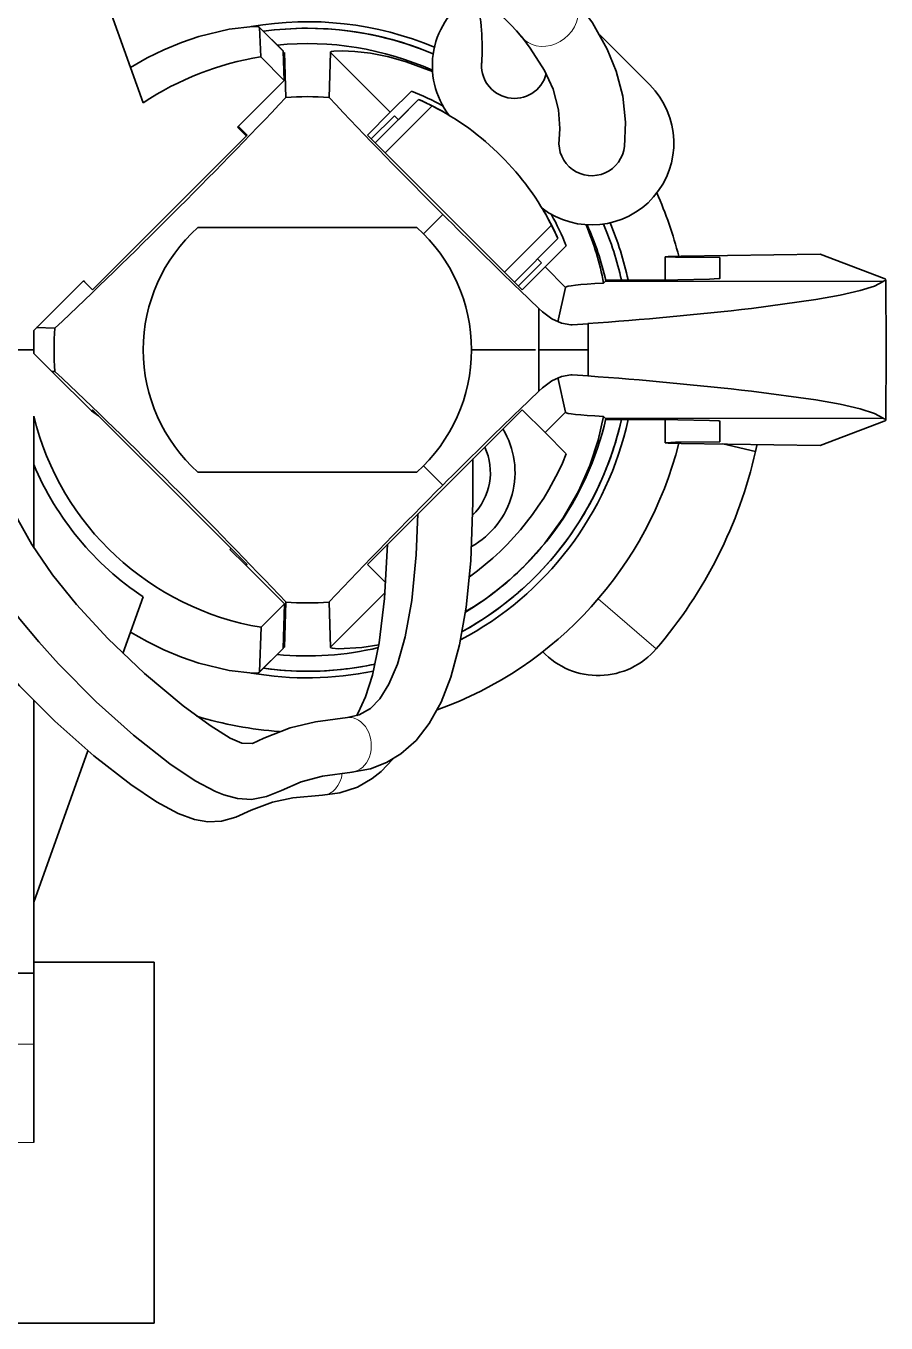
# Model space of a CAD drawing. Extents: x 370 to 946, y 143 to 764.
# Drawn here: x 593.74 to 609.46, y 402.13 to 425.85 of the extents above; entities that cross this region are included whole.
import ezdxf

# ---------------------------------------------------------------- set-up
doc = ezdxf.new("R2010")
doc.units = 0

msp = doc.modelspace()

# ---------------------------------------------------------------- linework, layer by layer
at = {"color": 7, "lineweight": 35, "ltscale": 0.062847}
msp.add_line((595.032, 426.816), (595.88, 424.45), dxfattribs=at)
at = {"color": 7, "lineweight": 35, "ltscale": 0.000148099}
for p, q in [((598.008, 425.823), (598.005, 425.829)), ((598.008, 414.04), (598.005, 414.035))]:
    msp.add_line(p, q, dxfattribs=at)
at = {"color": 7, "lineweight": 35, "ltscale": 0.015244}
for p, q in [((598.437, 425.397), (598.005, 425.829)), ((598.437, 414.466), (598.005, 414.035))]:
    msp.add_line(p, q, dxfattribs=at)
at = {"color": 7, "lineweight": 35, "ltscale": 0.013402}
msp.add_line((598.008, 425.823), (598.027, 425.288), dxfattribs=at)
at = {"color": 7, "lineweight": 13, "ltscale": 0.015249}
for p, q in [((598.439, 425.392), (598.008, 425.823)), ((598.439, 414.471), (598.008, 414.04))]:
    msp.add_line(p, q, dxfattribs=at)
at = {"color": 7, "lineweight": 35, "ltscale": 0.032319}
msp.add_line((605.139, 424.776), (604.225, 425.69), dxfattribs=at)
at = {"color": 7, "lineweight": 35, "ltscale": 0.000152857}
for p, q in [((598.437, 425.397), (598.439, 425.392)), ((598.437, 414.466), (598.439, 414.471))]:
    msp.add_line(p, q, dxfattribs=at)
at = {"color": 7, "lineweight": 35, "ltscale": 0.013325}
msp.add_line((598.455, 424.859), (598.439, 425.392), dxfattribs=at)
at = {"color": 7, "lineweight": 13, "ltscale": 0.000706179}
for p, q in [((598.44, 425.351), (598.46, 425.371)), ((598.44, 414.513), (598.46, 414.493))]:
    msp.add_line(p, q, dxfattribs=at)
at = {"color": 7, "lineweight": 35, "ltscale": 0.020659}
for p, q in [((598.485, 424.545), (598.46, 425.371)), ((599.276, 424.545), (599.3, 425.371)), ((598.485, 415.319), (598.46, 414.493)), ((599.276, 415.319), (599.3, 414.493))]:
    msp.add_line(p, q, dxfattribs=at)
at = {"color": 7, "lineweight": 13, "ltscale": 0.038728}
msp.add_line((600.396, 424.275), (599.3, 425.371), dxfattribs=at)
at = {"color": 7, "lineweight": 35, "ltscale": 0.015146}
msp.add_line((598.455, 424.859), (598.027, 425.288), dxfattribs=at)
at = {"color": 7, "lineweight": 35, "ltscale": 0.030195}
msp.add_line((597.601, 424.005), (598.455, 424.859), dxfattribs=at)
at = {"color": 7, "lineweight": 35, "ltscale": 0.013714}
for p, q in [((600.783, 424.663), (600.396, 424.275)), ((603.612, 421.835), (603.224, 421.447)), ((603.612, 418.028), (603.224, 418.416))]:
    msp.add_line(p, q, dxfattribs=at)
at = {"color": 7, "lineweight": 35, "ltscale": 0.028083}
for p, q in [((600.914, 424.51), (600.119, 423.716)), ((603.459, 421.965), (602.665, 421.171))]:
    msp.add_line(p, q, dxfattribs=at)
at = {"color": 7, "lineweight": 35, "ltscale": 0.013082}
for p, q in [((600.914, 424.51), (600.544, 424.14)), ((600.544, 424.14), (600.914, 424.51))]:
    msp.add_line(p, q, dxfattribs=at)
at = {"color": 7, "lineweight": 35, "ltscale": 0.014769}
for p, q in [((600.396, 424.275), (599.978, 423.858)), ((603.224, 421.447), (602.806, 421.029)), ((603.224, 418.416), (602.806, 418.834))]:
    msp.add_line(p, q, dxfattribs=at)
at = {"color": 7, "lineweight": 35, "ltscale": 0.015}
for p, q in [((600.049, 423.787), (600.473, 424.211)), ((602.736, 421.1), (603.16, 421.524))]:
    msp.add_line(p, q, dxfattribs=at)
at = {"color": 7, "lineweight": 35, "ltscale": 0.030364}
for p, q in [((601.16, 424.393), (600.301, 423.534)), ((603.342, 422.211), (602.483, 421.353))]:
    msp.add_line(p, q, dxfattribs=at)
at = {"color": 7, "lineweight": 35, "ltscale": 0.0025}
for p, q in [((600.473, 424.211), (600.544, 424.14)), ((603.16, 421.524), (603.089, 421.595))]:
    msp.add_line(p, q, dxfattribs=at)
at = {"color": 7, "lineweight": 35, "ltscale": 0.005815}
for p, q in [((597.766, 423.841), (597.601, 424.005)), ((597.618, 424.022), (597.783, 423.858)), ((594.79, 421.194), (594.954, 421.029))]:
    msp.add_line(p, q, dxfattribs=at)
at = {"color": 7, "lineweight": 35, "ltscale": 0.05}
for p, q in [((596.369, 422.443), (597.783, 423.858)), ((601.392, 422.443), (599.978, 423.858)), ((596.369, 417.42), (597.783, 416.006)), ((601.392, 417.42), (599.978, 416.006))]:
    msp.add_line(p, q, dxfattribs=at)
at = {"color": 7, "lineweight": 35, "ltscale": 0.050001}
for p, q in [((596.369, 422.443), (594.954, 421.029)), ((601.392, 422.443), (602.806, 421.029)), ((596.369, 417.42), (594.954, 418.834)), ((601.392, 417.42), (602.806, 418.834))]:
    msp.add_line(p, q, dxfattribs=at)
at = {"color": 7, "lineweight": 35, "ltscale": 0.012497}
msp.add_line((601.002, 422.053), (601.355, 422.407), dxfattribs=at)
at = {"color": 7, "lineweight": 35, "ltscale": 0.073972}
for p, q in [((599.839, 422.168), (596.88, 422.168)), ((599.839, 417.696), (596.88, 417.696)), ((600.88, 417.696), (597.921, 417.696))]:
    msp.add_line(p, q, dxfattribs=at)
at = {"color": 7, "lineweight": 35, "ltscale": 0.026028}
msp.add_line((600.88, 422.168), (599.839, 422.168), dxfattribs=at)
at = {"color": 7, "lineweight": 35, "ltscale": 0.010518}
for p, q in [((605.421, 421.212), (605.421, 421.632)), ((605.421, 418.652), (605.421, 418.231))]:
    msp.add_line(p, q, dxfattribs=at)
at = {"color": 7, "lineweight": 35, "ltscale": 0.063426}
for p, q in [((605.714, 421.643), (608.251, 421.682)), ((605.714, 418.22), (608.251, 418.182))]:
    msp.add_line(p, q, dxfattribs=at)
at = {"color": 7, "lineweight": 35, "ltscale": 0.009487}
for p, q in [((606.421, 421.617), (606.421, 421.238)), ((606.421, 418.246), (606.421, 418.626))]:
    msp.add_line(p, q, dxfattribs=at)
at = {"color": 7, "lineweight": 35, "ltscale": 0.031295}
for p, q in [((609.421, 421.238), (608.251, 421.682)), ((609.421, 418.626), (608.251, 418.182))]:
    msp.add_line(p, q, dxfattribs=at)
at = {"color": 7, "lineweight": 13, "ltscale": 0.013209}
for p, q in [((603.224, 421.447), (603.598, 421.073)), ((603.224, 418.416), (603.598, 418.79))]:
    msp.add_line(p, q, dxfattribs=at)
at = {"color": 7, "lineweight": 35, "ltscale": 0.029591}
msp.add_line((593.953, 420.357), (594.79, 421.194), dxfattribs=at)
at = {"color": 7, "lineweight": 35, "ltscale": 0.00074772}
msp.add_line((594.79, 421.194), (594.811, 421.173), dxfattribs=at)
at = {"color": 7, "lineweight": 35, "ltscale": 0.001096}
for p, q in [((604.323, 421.183), (604.292, 421.151)), ((604.323, 418.681), (604.292, 418.712))]:
    msp.add_line(p, q, dxfattribs=at)
at = {"color": 7, "lineweight": 35, "ltscale": 0.000172269}
for p, q in [((604.323, 421.183), (604.329, 421.186)), ((604.323, 418.681), (604.329, 418.677))]:
    msp.add_line(p, q, dxfattribs=at)
at = {"color": 7, "lineweight": 13, "ltscale": 0.127037}
for p, q in [((604.323, 421.183), (609.404, 421.183)), ((604.323, 418.681), (609.404, 418.681))]:
    msp.add_line(p, q, dxfattribs=at)
at = {"color": 7, "lineweight": 35, "ltscale": 0.000226309}
for p, q in [((604.337, 421.189), (604.329, 421.186)), ((604.337, 418.674), (604.329, 418.677))]:
    msp.add_line(p, q, dxfattribs=at)
at = {"color": 7, "lineweight": 13, "ltscale": 0.127051}
for p, q in [((604.329, 421.186), (609.411, 421.186)), ((604.329, 418.677), (609.411, 418.677))]:
    msp.add_line(p, q, dxfattribs=at)
at = {"color": 7, "lineweight": 35, "ltscale": 0.000491219}
for p, q in [((604.343, 421.208), (604.337, 421.189)), ((604.343, 418.655), (604.337, 418.674))]:
    msp.add_line(p, q, dxfattribs=at)
at = {"color": 7, "lineweight": 35, "ltscale": 0.001276}
for p, q in [((604.343, 421.208), (604.394, 421.208)), ((604.394, 418.656), (604.343, 418.655))]:
    msp.add_line(p, q, dxfattribs=at)
at = {"color": 7, "lineweight": 35, "ltscale": 0.000183974}
for p, q in [((609.411, 421.186), (609.404, 421.183)), ((609.411, 418.677), (609.404, 418.681))]:
    msp.add_line(p, q, dxfattribs=at)
at = {"color": 7, "lineweight": 35, "ltscale": 0.032057}
for p in [(609.452, 421.214), (609.452, 418.649)]:
    msp.add_line(p, (609.456, 419.932), dxfattribs=at)
at = {"color": 7, "lineweight": 35, "ltscale": 0.012027}
for p, q in [((603.11, 420.689), (602.762, 421.022)), ((603.11, 419.174), (602.762, 418.842))]:
    msp.add_line(p, q, dxfattribs=at)
at = {"color": 7, "lineweight": 35, "ltscale": 0.016171}
for p, q in [((603.459, 420.441), (603.598, 421.073)), ((603.459, 419.422), (603.598, 418.79))]:
    msp.add_line(p, q, dxfattribs=at)
at = {"color": 7, "lineweight": 35, "ltscale": 0.00232}
for p, q in [((603.177, 420.625), (603.11, 420.689)), ((603.177, 419.238), (603.11, 419.174))]:
    msp.add_line(p, q, dxfattribs=at)
at = {"color": 7, "lineweight": 35, "ltscale": 0.01894}
for q in [(603.11, 420.689), (603.11, 419.174)]:
    msp.add_line((603.11, 419.932), q, dxfattribs=at)
at = {"color": 7, "lineweight": 13, "ltscale": 0.001436}
for p, q in [((603.665, 420.389), (603.722, 420.389)), ((603.665, 419.474), (603.722, 419.474))]:
    msp.add_line(p, q, dxfattribs=at)
at = {"color": 7, "lineweight": 35, "ltscale": 0.000693102}
for p, q in [((603.695, 420.388), (603.722, 420.389)), ((603.695, 419.475), (603.722, 419.474))]:
    msp.add_line(p, q, dxfattribs=at)
at = {"color": 7, "lineweight": 35, "ltscale": 0.007178}
for p, q in [((603.722, 420.389), (604.009, 420.409)), ((603.722, 419.474), (604.009, 419.454))]:
    msp.add_line(p, q, dxfattribs=at)
at = {"color": 7, "lineweight": 35, "ltscale": 0.011935}
for p in [(604.009, 420.409), (604.009, 419.454)]:
    msp.add_line(p, (604.009, 419.932), dxfattribs=at)
at = {"color": 7, "lineweight": 35, "ltscale": 0.002566}
msp.add_line((593.953, 420.357), (593.88, 420.284), dxfattribs=at)
at = {"color": 7, "lineweight": 35, "ltscale": 0.008811}
msp.add_line((593.88, 419.932), (593.88, 420.284), dxfattribs=at)
at = {"color": 7, "lineweight": 35, "ltscale": 0.008361}
msp.add_line((594.267, 420.327), (593.933, 420.337), dxfattribs=at)
at = {"color": 7, "lineweight": 35, "ltscale": 0.017674}
msp.add_line((593.173, 419.932), (593.88, 419.932), dxfattribs=at)
at = {"color": 7, "lineweight": 35, "ltscale": 0.001648}
msp.add_line((593.88, 419.932), (593.88, 419.866), dxfattribs=at)
at = {"color": 7, "lineweight": 35, "ltscale": 0.029243}
msp.add_line((601.88, 419.932), (603.05, 419.932), dxfattribs=at)
at = {"color": 7, "lineweight": 35, "ltscale": 0.000132751}
msp.add_line((603.117, 419.932), (603.111, 419.932), dxfattribs=at)
at = {"color": 7, "lineweight": 35, "ltscale": 0.022311}
msp.add_line((604.009, 419.932), (603.117, 419.932), dxfattribs=at)
at = {"color": 7, "lineweight": 35, "ltscale": 0.012407}
msp.add_line((593.88, 419.866), (594.231, 419.515), dxfattribs=at)
at = {"color": 7, "lineweight": 35, "ltscale": 0.0014}
msp.add_line((594.267, 419.536), (594.211, 419.535), dxfattribs=at)
at = {"color": 7, "lineweight": 35, "ltscale": 0.024816}
msp.add_line((594.231, 419.515), (594.933, 418.813), dxfattribs=at)
at = {"color": 7, "lineweight": 35, "ltscale": 0.060104}
msp.add_line((593.88, 418.717), (593.88, 416.313), dxfattribs=at)
at = {"color": 7, "lineweight": 35, "ltscale": 0.000750416}
for p, q in [((594.933, 418.813), (594.954, 418.834)), ((597.762, 415.984), (597.783, 416.006))]:
    msp.add_line(p, q, dxfattribs=at)
at = {"color": 7, "lineweight": 35, "ltscale": 0.000316137}
msp.add_line((594.942, 418.822), (594.933, 418.813), dxfattribs=at)
at = {"color": 7, "lineweight": 35, "ltscale": 0.003939}
msp.add_line((594.933, 418.813), (595.064, 418.725), dxfattribs=at)
at = {"color": 7, "lineweight": 35, "ltscale": 0.015378}
msp.add_line((607.072, 418.072), (606.472, 418.209), dxfattribs=at)
at = {"color": 7, "lineweight": 35, "ltscale": 0.002766}
msp.add_line((607.072, 418.072), (607.096, 418.181), dxfattribs=at)
at = {"color": 7, "lineweight": 13, "ltscale": 0.000498122}
msp.add_line((607.096, 418.181), (607.1, 418.2), dxfattribs=at)
at = {"color": 7, "lineweight": 35, "ltscale": 0.000475529}
msp.add_line((607.096, 418.181), (607.1, 418.199), dxfattribs=at)
at = {"color": 7, "lineweight": 35, "ltscale": 0.0125}
msp.add_line((601.002, 417.81), (601.355, 417.457), dxfattribs=at)
at = {"color": 7, "lineweight": 13, "ltscale": 0.000750956}
msp.add_line((597.486, 416.303), (597.464, 416.282), dxfattribs=at)
at = {"color": 7, "lineweight": 35, "ltscale": 0.010006}
msp.add_line((597.464, 416.282), (597.747, 415.999), dxfattribs=at)
at = {"color": 7, "lineweight": 35, "ltscale": 0.000750956}
msp.add_line((597.768, 416.02), (597.747, 415.999), dxfattribs=at)
at = {"color": 7, "lineweight": 35, "ltscale": 0.025315}
msp.add_line((597.747, 415.999), (598.463, 415.283), dxfattribs=at)
at = {"color": 7, "lineweight": 35, "ltscale": 0.01189}
msp.add_line((600.314, 415.669), (599.978, 416.006), dxfattribs=at)
at = {"color": 7, "lineweight": 35, "ltscale": 0.027484}
msp.add_line((595.51, 414.379), (595.88, 415.413), dxfattribs=at)
at = {"color": 7, "lineweight": 13, "ltscale": 0.035403}
msp.add_line((600.302, 415.494), (599.3, 414.493), dxfattribs=at)
at = {"color": 7, "lineweight": 35, "ltscale": 0.015084}
msp.add_line((598.463, 415.283), (598.037, 414.856), dxfattribs=at)
at = {"color": 7, "lineweight": 35, "ltscale": 0.020289}
msp.add_line((598.463, 415.283), (598.439, 414.471), dxfattribs=at)
at = {"color": 7, "lineweight": 13, "ltscale": 0.035}
msp.add_line((604.194, 415.375), (605.257, 414.463), dxfattribs=at)
at = {"color": 7, "lineweight": 35, "ltscale": 0.020411}
msp.add_line((598.008, 414.04), (598.037, 414.856), dxfattribs=at)
at = {"color": 7, "lineweight": 35, "ltscale": 0.000156951}
msp.add_line((598.46, 414.493), (598.458, 414.487), dxfattribs=at)
at = {"color": 7, "lineweight": 35, "ltscale": 0.124612}
msp.add_line((593.88, 413.516), (593.88, 408.532), dxfattribs=at)
at = {"color": 7, "lineweight": 35, "ltscale": 0.073445}
msp.add_line((593.88, 409.831), (594.871, 412.596), dxfattribs=at)
at = {"color": 7, "lineweight": 35, "ltscale": 0.060001}
for p, q in [((591.48, 408.532), (593.88, 408.532)), ((591.48, 402.132), (593.88, 402.132))]:
    msp.add_line(p, q, dxfattribs=at)
at = {"color": 7, "lineweight": 35, "ltscale": 0.055}
for p, q in [((593.88, 408.732), (596.08, 408.732)), ((593.88, 402.132), (596.08, 402.132)), ((593.88, 402.132), (596.08, 402.132))]:
    msp.add_line(p, q, dxfattribs=at)
at = {"color": 7, "lineweight": 35, "ltscale": 0.0325}
msp.add_line((593.88, 407.232), (593.88, 408.532), dxfattribs=at)
at = {"color": 7, "lineweight": 35, "ltscale": 0.164999}
msp.add_line((596.08, 402.132), (596.08, 408.732), dxfattribs=at)
at = {"color": 7, "lineweight": 13, "ltscale": 0.060001}
for p, q in [((591.48, 407.232), (593.88, 407.232)), ((591.48, 405.432), (593.88, 405.432))]:
    msp.add_line(p, q, dxfattribs=at)
at = {"color": 7, "lineweight": 35, "ltscale": 0.045}
msp.add_line((593.88, 407.232), (593.88, 405.432), dxfattribs=at)
at = {"color": 7, "lineweight": 35, "ltscale": 0.03875}
for p, q in [((596.08, 405.432), (596.08, 406.982)), ((596.08, 403.882), (596.08, 405.432))]:
    msp.add_line(p, q, dxfattribs=at)
at = {"color": 7, "lineweight": 35}
for points in [[(604.674, 423.644), (604.696, 424.093), (604.646, 424.57), (604.526, 425.026), (604.362, 425.428), (604.091, 425.911), (603.736, 426.402)], [(598.005, 425.829), (598.001, 425.832), (597.985, 425.837), (597.885, 425.844), (597.453, 425.797), (596.896, 425.661), (596.581, 425.553), (596.255, 425.418), (595.951, 425.269), (595.648, 425.097)], [(603.481, 423.777), (603.497, 423.978), (603.471, 424.321), (603.37, 424.696), (603.213, 425.039), (602.953, 425.449), (602.798, 425.653)], [(599.3, 425.371), (599.301, 425.374), (599.302, 425.376), (599.307, 425.379), (599.32, 425.385), (599.362, 425.393), (599.514, 425.401), (599.745, 425.39), (600.035, 425.354), (600.366, 425.288), (600.685, 425.201), (601.167, 425.024)], [(605.421, 421.632), (605.427, 421.634), (605.476, 421.637), (605.714, 421.643)], [(606.421, 421.617), (605.606, 421.623), (605.431, 421.63), (605.422, 421.632), (605.421, 421.632)], [(604.394, 421.208), (605.649, 421.214), (606.227, 421.225), (606.399, 421.233), (606.419, 421.236), (606.42, 421.237), (606.421, 421.238)], [(606.999, 420.689), (608.172, 420.849), (608.616, 420.929), (608.984, 421.013), (609.247, 421.097), (609.404, 421.183)], [(609.411, 421.186), (609.44, 421.199), (609.448, 421.205), (609.452, 421.211), (609.452, 421.214)], [(603.177, 420.625), (603.347, 420.499), (603.522, 420.418), (603.695, 420.388)], [(603.177, 419.238), (603.347, 419.364), (603.522, 419.446), (603.695, 419.475)], [(606.999, 419.174), (608.172, 419.014), (608.616, 418.935), (608.984, 418.851), (609.247, 418.766), (609.404, 418.681)], [(604.292, 418.712), (604.194, 418.278), (604.042, 417.815), (603.834, 417.346), (603.556, 416.859), (603.223, 416.398), (602.84, 415.972)], [(604.394, 418.656), (605.649, 418.649), (606.227, 418.639), (606.399, 418.63), (606.419, 418.627), (606.42, 418.627), (606.421, 418.626)], [(609.411, 418.677), (609.44, 418.665), (609.448, 418.659), (609.452, 418.652), (609.452, 418.649)], [(599.156, 411.784), (598.612, 411.736), (598.243, 411.661), (597.852, 411.512), (597.57, 411.382), (597.311, 411.31), (597.063, 411.3), (596.818, 411.342), (596.518, 411.452), (596.124, 411.666), (595.656, 411.979), (594.979, 412.505), (594.265, 413.139), (593.621, 413.787), (593.099, 414.383), (592.608, 415.031), (592.249, 415.591), (591.933, 416.194), (591.733, 416.678), (591.575, 417.187), (591.467, 417.717), (591.418, 418.259), (591.416, 418.44)], [(592.198, 418.44), (592.225, 418.012), (592.295, 417.588), (592.407, 417.172), (592.515, 416.867), (592.642, 416.569), (592.862, 416.135), (593.114, 415.717), (593.361, 415.355), (593.625, 415.005), (593.97, 414.588), (594.332, 414.186), (595.02, 413.496), (595.703, 412.886), (596.365, 412.362), (596.827, 412.051), (597.2, 411.852)], [(599.611, 413.205), (599.031, 413.127), (598.564, 413.016), (598.083, 412.827), (597.879, 412.73), (597.68, 412.736), (597.471, 412.831), (597.101, 413.058), (596.61, 413.418), (595.904, 414.013), (595.231, 414.654), (594.658, 415.273), (594.224, 415.814), (593.845, 416.371), (593.591, 416.825), (593.392, 417.286), (593.254, 417.749), (593.183, 418.21), (593.173, 418.44)], [(606.421, 418.246), (605.606, 418.24), (605.431, 418.233), (605.422, 418.232), (605.421, 418.231)], [(605.421, 418.231), (605.427, 418.229), (605.476, 418.226), (605.714, 418.22)], [(599.694, 412.208), (600.031, 412.269), (600.326, 412.381), (600.589, 412.54), (600.867, 412.788), (601.107, 413.097), (601.324, 413.49), (601.502, 413.944), (601.661, 414.533), (601.781, 415.223), (601.865, 416.069), (601.905, 417.141), (601.905, 417.93)], [(599.611, 413.205), (599.828, 413.254), (600.032, 413.372), (600.203, 413.549), (600.37, 413.814), (600.527, 414.182), (600.669, 414.68), (600.788, 415.344), (600.87, 416.183), (600.901, 416.929)], [(600.346, 416.374), (600.292, 415.383), (600.194, 414.575), (600.069, 413.98), (599.943, 413.586), (599.811, 413.295), (599.777, 413.237)], [(598.005, 414.035), (598.001, 414.031), (597.985, 414.026), (597.885, 414.019), (597.453, 414.066), (596.896, 414.202), (596.581, 414.31), (596.255, 414.445), (595.951, 414.595), (595.648, 414.766)], [(599.3, 414.493), (599.301, 414.49), (599.304, 414.486), (599.312, 414.482), (599.337, 414.474), (599.444, 414.464), (599.876, 414.487), (600.188, 414.536)], [(600.44, 412.443), (600.229, 412.22), (600.064, 412.089), (599.794, 411.934), (599.473, 411.827), (599.158, 411.784)], [(599.697, 412.209), (599.159, 412.133), (598.769, 412.031), (598.41, 411.874), (598.136, 411.76), (597.858, 411.71), (597.606, 411.725), (597.351, 411.792), (597.2, 411.852)]]:
    msp.add_lwpolyline(points, dxfattribs=at)
for centre, radius, start, end in [((600.378, 423.716), 3.1, 38.6504, 81.5911), ((602.664, 425.129), 1.5, 120.7531, 217.3377), ((597.889, 425.45), 4.186, 356.1942, 12.7546), ((598.88, 419.932), 6, 67.2376, 99.8363), ((598.88, 419.932), 5.88, 66.9844, 97.8479), ((598.88, 419.932), 5.88, 90, 97.8479), ((598.88, 419.932), 5.88, 66.9844, 90), ((598.88, 419.932), 5.6, 65.907, 95.645), ((598.88, 419.932), 5.423, 99.0545, 123.5837), ((602.664, 425.129), 0.6, 171.927, 345.508), ((598.88, 419.932), 5.1, 60.9118, 68.0888), ((604.078, 423.715), 1.5, 232.6623, 45), ((530.331, 488.817), 93.68, 314.85482, 316.6792), ((598.88, 419.932), 4.63, 85.1034, 94.8966), ((667.43, 488.817), 93.68, 223.3208, 225.14518), ((598.892, 419.954), 4.985, 58.8419, 66.0763), ((598.881, 419.93), 5.011, 62.9447, 66.0681), ((598.878, 419.93), 5.013, 27.0753, 62.9193), ((604.078, 423.715), 0.6, 174.0964, 354.0964), ((598.88, 419.932), 7, 14.1448, 24.1835), ((598.903, 419.943), 4.985, 23.9237, 31.1581), ((529.995, 488.481), 93.68, 313.3208, 315.14518), ((682.564, 503.525), 114.782, 224.96821, 225.95345), ((598.88, 419.932), 5.1, 21.9112, 29.0882), ((598.88, 419.932), 3, 131.8103, 180), ((598.88, 419.932), 3, 0, 48.1897), ((598.879, 419.932), 5.011, 23.9319, 27.0553), ((599.466, 420.287), 4.903, 10.1547, 23.2044), ((598.88, 419.932), 5.6, 12.9764, 24.093), ((598.88, 419.932), 5.88, 12.5353, 23.0156), ((598.88, 419.932), 5.88, 12.5353, 23.0155), ((598.88, 419.932), 6, 12.2827, 22.7624), ((609.415, 421.195), 0.0422, 27.0678, 82.353), ((598.512, 495.654), 75.445, 274.17795, 276.45905), ((598.88, 419.932), 4.63, 175.1034, 184.8966), ((598.88, 419.932), 3, 180, 228.1897), ((598.88, 419.932), 3, 311.8103, 360), ((529.995, 351.382), 93.68, 44.85482, 46.6792), ((598.512, 344.209), 75.445, 83.54095, 85.82205), ((598.88, 419.932), 5.145, 193.6504, 260.5645), ((682.564, 336.339), 114.782, 134.04655, 135.03179), ((598.88, 419.932), 6, 297.8153, 347.7178), ((598.88, 419.932), 5.88, 298.763, 347.4651), ((598.88, 419.932), 5.6, 301.0444, 347.0236), ((601.125, 417.687), 1.55, 299.1612, 30.9174), ((601.125, 417.687), 1.55, 299.1612, 30.9174), ((598.88, 419.932), 5.88, 315, 347.4651), ((609.415, 418.668), 0.0422, 277.647, 332.9322), ((598.88, 419.932), 7, 289.8189, 345.8552), ((598.88, 419.932), 5.1, 305.5069, 338.0888), ((601.125, 417.687), 1.1, 314.8547, 24.9488), ((598.88, 419.932), 8.4, 319.3836, 347.213), ((598.88, 419.932), 5.423, 202.7917, 236.4165), ((601.408, 417.969), 0.5, 353.3316, 356.0365), ((530.331, 351.047), 93.68, 43.3208, 45.14518), ((667.43, 351.047), 93.68, 134.85482, 136.6792), ((601.125, 417.687), 1.55, 239.0826, 239.7939), ((599.056, 419.754), 5.351, 300.4795, 315.0158), ((598.88, 419.932), 5.88, 298.763, 315), ((598.88, 419.932), 4.63, 265.1034, 274.8966), ((598.88, 419.932), 5.6, 264.355, 283.4052), ((604.194, 415.375), 1.4, 223.6445, 319.3836), ((598.88, 419.932), 6, 260.1636, 281.6147), ((598.88, 419.932), 5.88, 262.1517, 282.1588), ((598.88, 419.932), 5.88, 262.1517, 270), ((598.88, 419.932), 5.88, 270, 282.1588), ((598.88, 419.932), 7, 253.203, 265.8219)]:
    msp.add_arc(centre, radius, start, end, dxfattribs=at)
at = {"color": 7, "lineweight": 13}
msp.add_arc((603.153, 425.943), 0.459, 219.2452, 258.7942, dxfattribs=at)
for centre, major_axis, ratio, start_param, end_param in [((603.267, 426.027), (0.469, 0.375), 0.849424, 3.749536, 6.283187), ((599.654, 412.707), (0.034, -0.499), 0.788272, 0.015286, 3.162759), ((599.129, 412.283), (0.034, -0.499), 0.788272, 6.263864, 7.610214)]:
    msp.add_ellipse(centre, major_axis=major_axis, ratio=ratio, start_param=start_param, end_param=end_param, dxfattribs=at)
at = {"color": 7, "lineweight": 35}
for centre, major_axis, start_param, end_param in [((609.257, 421.067), (-5.659, 0.005), 5.782523, 6.276791), ((609.257, 418.796), (5.659, 0.005), 3.147987, 3.642255)]:
    msp.add_ellipse(centre, major_axis=major_axis, ratio=0.029344, start_param=start_param, end_param=end_param, dxfattribs=at)

doc.saveas('drawing.dxf')
